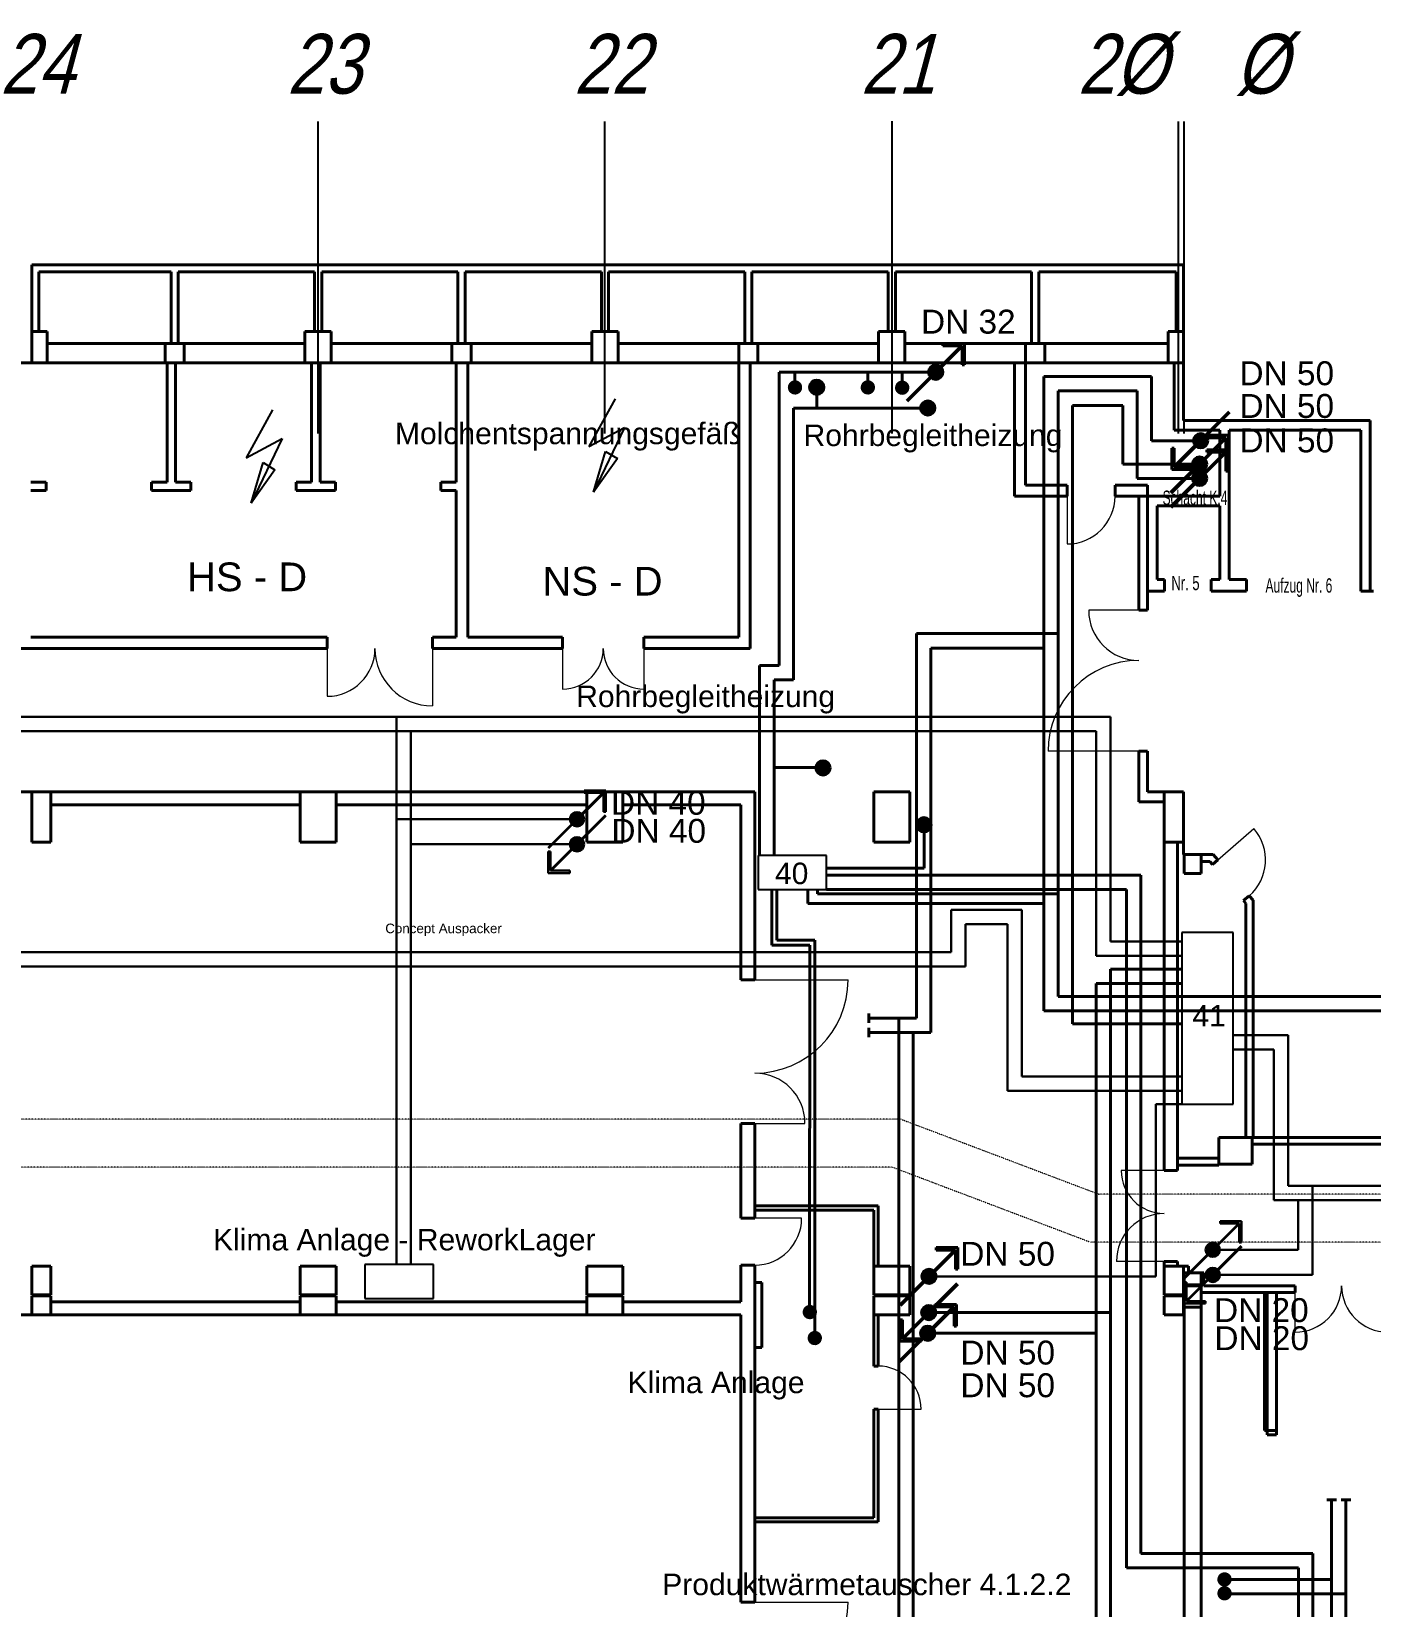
# Model space of a CAD drawing. Header units: millimetres. Extents: x 10546 to 220412, y -33380 to 110888.
# Drawn here: x 110897 to 138907, y 63270 to 96203 of the extents above; entities that cross this region are included whole.
import ezdxf
from ezdxf.enums import TextEntityAlignment as Align

# ---------------------------------------------------------------- set-up
doc = ezdxf.new("R2010")
doc.units = ezdxf.units.MM
doc.linetypes.add('ACAD_ISO03W100', pattern=[30, 12, -18])
doc.linetypes.add('ACAD_ISO10W100', pattern=[18, 12, -3, 0, -3])
for name, color, linetype, lineweight in [('A03_Türen', 253, 'Continuous', 20), ('A07_Achslinien', 253, 'ACAD_ISO10W100', 25), ('A0_Grundriß', 7, 'Continuous', 40), ('A0_Grundriß_Versorgungskanal', 253, 'Continuous', 20), ('Heiz Wasser +35 Prozess R', 30, 'Continuous', 40), ('Heiz Wasser +45 Prozess V', 1, 'Continuous', 40), ('Heiz Wasser +50 -Heizkörper Rücklauff', 241, 'Continuous', 30), ('Heiz Wasser +50 Prozess R', 241, 'Continuous', 40), ('Heiz Wasser +60 -Heizkörper Vorlauf', 6, 'Continuous', 30), ('Heiz Wasser +60 Prozess V', 6, 'Continuous', 40), ('Heiz Wasser +70 Klima R (luftung)', 242, 'Continuous', 40), ('Heiz Wasser +70 Prozess R', 242, 'Continuous', 40), ('Heiz Wasser +90 Klima V (luftung)', 22, 'Continuous', 40), ('Heiz Wasser +90 Prozess V', 41, 'Continuous', 40), ('Heiz Wasser blind', 7, 'Continuous', 40)]:
    doc.layers.add(name, color=color, linetype=linetype, lineweight=lineweight)
doc.layers.add('A06_Text', color=7, linetype='Continuous')
doc.layers.add('A06_Text  -Belegung', color=253, linetype='Continuous')
doc.styles.get("Standard").update_dxf_attribs({"font": 'arial.ttf'})

msp = doc.modelspace()

# ---------------------------------------------------------------- hatches: boundary and pattern name
at = {"layer": 'Heiz Wasser +35 Prozess R'}
h = msp.add_hatch(color=256, dxfattribs=at)
h.dxf.hatch_style = 1
h.paths.add_polyline_path([(127173, 88764, 0.198912), (127217, 88658), (127429, 88870, 0.668179)])
h.paths.add_polyline_path([(127217, 88658, 0.668179), (127473, 88764, 0.198912), (127429, 88870)])
h = msp.add_hatch(color=256, dxfattribs=at)
h.dxf.hatch_style = 1
h.paths.add_polyline_path([(129496, 88330, 0.198912), (129540, 88223), (129752, 88436, 0.668179)])
h.paths.add_polyline_path([(129540, 88223, 0.668179), (129796, 88330, 0.198912), (129752, 88436)])
h = msp.add_hatch(color=256, dxfattribs=at)
h.dxf.hatch_style = 1
h.paths.add_polyline_path([(127304, 80805, 0.198912), (127348, 80698), (127560, 80911, 0.668179)])
h.paths.add_polyline_path([(127348, 80698, 0.668179), (127604, 80805, 0.198912), (127560, 80911)])
h = msp.add_hatch(color=256, dxfattribs=at)
h.dxf.hatch_style = 1
h.paths.add_polyline_path([(129416, 79615, 0.198912), (129460, 79509), (129672, 79721, 0.668179)])
h.paths.add_polyline_path([(129460, 79509, 0.668179), (129716, 79615, 0.198912), (129672, 79721)])
h = msp.add_hatch(color=256, dxfattribs=at)
h.dxf.hatch_style = 1
h.paths.add_polyline_path([(135703, 63546, 0.198912), (135747, 63440), (135959, 63652, 0.668179)])
h.paths.add_polyline_path([(135747, 63440, 0.668179), (136003, 63546, 0.198912), (135959, 63652)])
at = {"layer": 'Heiz Wasser +45 Prozess V'}
h = msp.add_hatch(color=256, dxfattribs=at)
h.dxf.hatch_style = 1
h.paths.add_polyline_path([(129711, 88968, -0.023583), (129701, 88978), (129205, 88483), (129215, 88473)])
h.paths.add_polyline_path([(130363, 89630), (130363, 89230), (130413, 89230), (130413, 89680), (129963, 89680), (129963, 89630)])
h.paths.add_polyline_path([(130353, 89630), (129912, 89190, -0.023583), (129922, 89180), (130363, 89620), (130363, 89630)])
h = msp.add_hatch(color=256, dxfattribs=at)
h.dxf.hatch_style = 1
h.paths.add_polyline_path([(129962, 89079, 0.198912), (129918, 89185), (129705, 88973, 0.668179)])
h.paths.add_polyline_path([(129918, 89185, 0.668179), (129662, 89079, 0.198912), (129705, 88973)])
h = msp.add_hatch(color=256, dxfattribs=at)
h.dxf.hatch_style = 1
h.paths.add_polyline_path([(126718, 88761, 0.198912), (126762, 88655), (126974, 88867, 0.668179)])
h.paths.add_polyline_path([(126762, 88655, 0.668179), (127018, 88761, 0.198912), (126974, 88867)])
h = msp.add_hatch(color=256, dxfattribs=at)
h.dxf.hatch_style = 1
h.paths.add_polyline_path([(128242, 88761, 0.198912), (128286, 88655), (128498, 88867, 0.668179)])
h.paths.add_polyline_path([(128286, 88655, 0.668179), (128542, 88761, 0.198912), (128498, 88867)])
h = msp.add_hatch(color=256, dxfattribs=at)
h.dxf.hatch_style = 1
h.paths.add_polyline_path([(128960, 88755, 0.198912), (129004, 88649), (129217, 88861, 0.668179)])
h.paths.add_polyline_path([(129004, 88649, 0.668179), (129260, 88755, 0.198912), (129217, 88861)])
h = msp.add_hatch(color=256, dxfattribs=at)
h.dxf.hatch_style = 1
h.paths.add_polyline_path([(135703, 63836, 0.198912), (135747, 63730), (135959, 63942, 0.668179)])
h.paths.add_polyline_path([(135747, 63730, 0.668179), (136003, 63836, 0.198912), (135959, 63942)])
at = {"layer": 'Heiz Wasser +50 -Heizkörper Rücklauff'}
h = msp.add_hatch(color=256, dxfattribs=at)
h.dxf.hatch_style = 1
h.paths.add_polyline_path([(122207, 79621, -0.023583), (122197, 79631), (121702, 79136), (121712, 79126)])
h.paths.add_polyline_path([(122859, 80283), (122859, 79883), (122909, 79883), (122909, 80333), (122459, 80333), (122459, 80283)])
h.paths.add_polyline_path([(122849, 80283), (122409, 79843, -0.023583), (122419, 79833), (122859, 80273), (122859, 80283)])
h = msp.add_hatch(color=256, dxfattribs=at)
h.dxf.hatch_style = 1
h.paths.add_polyline_path([(122458, 79732, 0.198912), (122414, 79838), (122202, 79626, 0.668179)])
h.paths.add_polyline_path([(122414, 79838, 0.668179), (122158, 79732, 0.198912), (122202, 79626)])
h = msp.add_hatch(color=256, dxfattribs=at)
h.dxf.hatch_style = 1
h.paths.add_polyline_path([(135709, 70315, -0.023583), (135719, 70305), (136214, 70800), (136204, 70810)])
h.paths.add_polyline_path([(135057, 69653), (135057, 70053), (135007, 70053), (135007, 69603), (135457, 69603), (135457, 69653)])
h.paths.add_polyline_path([(135067, 69653), (135507, 70093, -0.023583), (135497, 70103), (135057, 69663), (135057, 69653)])
h = msp.add_hatch(color=256, dxfattribs=at)
h.dxf.hatch_style = 1
h.paths.add_polyline_path([(135458, 70204, 0.198912), (135502, 70098), (135714, 70310, 0.668179)])
h.paths.add_polyline_path([(135502, 70098, 0.668179), (135758, 70204, 0.198912), (135714, 70310)])
at = {"layer": 'Heiz Wasser +50 Prozess R'}
h = msp.add_hatch(color=256, dxfattribs=at)
h.dxf.hatch_style = 1
h.paths.add_polyline_path([(129768, 69528, -0.023583), (129778, 69518), (130273, 70013), (130263, 70023)])
h.paths.add_polyline_path([(129116, 68866), (129116, 69266), (129066, 69266), (129066, 68816), (129516, 68816), (129516, 68866)])
h.paths.add_polyline_path([(129126, 68866), (129566, 69306, -0.023583), (129556, 69316), (129116, 68876), (129116, 68866)])
h = msp.add_hatch(color=256, dxfattribs=at)
h.dxf.hatch_style = 1
h.paths.add_polyline_path([(129517, 69417, 0.198912), (129561, 69311), (129773, 69523, 0.668179)])
h.paths.add_polyline_path([(129561, 69311, 0.668179), (129817, 69417, 0.198912), (129773, 69523)])
at = {"layer": 'Heiz Wasser +60 -Heizkörper Vorlauf'}
h = msp.add_hatch(color=256, dxfattribs=at)
h.dxf.hatch_style = 1
h.paths.add_polyline_path([(122409, 79319, -0.023583), (122419, 79309), (122914, 79804), (122904, 79814)])
h.paths.add_polyline_path([(121757, 78657), (121757, 79057), (121707, 79057), (121707, 78607), (122157, 78607), (122157, 78657)])
h.paths.add_polyline_path([(121767, 78657), (122207, 79097, -0.023583), (122197, 79107), (121757, 78667), (121757, 78657)])
h = msp.add_hatch(color=256, dxfattribs=at)
h.dxf.hatch_style = 1
h.paths.add_polyline_path([(122158, 79208, 0.198912), (122202, 79102), (122414, 79314, 0.668179)])
h.paths.add_polyline_path([(122202, 79102, 0.668179), (122458, 79208, 0.198912), (122414, 79314)])
h = msp.add_hatch(color=256, dxfattribs=at)
h.dxf.hatch_style = 1
h.paths.add_polyline_path([(135507, 70617, -0.023583), (135497, 70627), (135002, 70132), (135012, 70122)])
h.paths.add_polyline_path([(136159, 71279), (136159, 70879), (136209, 70879), (136209, 71329), (135759, 71329), (135759, 71279)])
h.paths.add_polyline_path([(136149, 71279), (135709, 70838, -0.023583), (135719, 70828), (136159, 71269), (136159, 71279)])
h = msp.add_hatch(color=256, dxfattribs=at)
h.dxf.hatch_style = 1
h.paths.add_polyline_path([(135758, 70728, 0.198912), (135714, 70834), (135502, 70621, 0.668179)])
h.paths.add_polyline_path([(135714, 70834, 0.668179), (135458, 70728, 0.198912), (135502, 70621)])
at = {"layer": 'Heiz Wasser +60 Prozess V'}
h = msp.add_hatch(color=256, dxfattribs=at)
h.dxf.hatch_style = 1
h.paths.add_polyline_path([(129544, 68872, -0.023583), (129534, 68882), (129039, 68387), (129049, 68377)])
h.paths.add_polyline_path([(130196, 69534), (130196, 69134), (130246, 69134), (130246, 69584), (129796, 69584), (129796, 69534)])
h.paths.add_polyline_path([(130186, 69534), (129746, 69094, -0.023583), (129756, 69084), (130196, 69524), (130196, 69534)])
h = msp.add_hatch(color=256, dxfattribs=at)
h.dxf.hatch_style = 1
h.paths.add_polyline_path([(129795, 68983, 0.198912), (129751, 69089), (129539, 68877, 0.668179)])
h.paths.add_polyline_path([(129751, 69089, 0.668179), (129495, 68983, 0.198912), (129539, 68877)])
at = {"layer": 'Heiz Wasser +70 Klima R (luftung)'}
h = msp.add_hatch(color=256, dxfattribs=at)
h.dxf.hatch_style = 1
h.paths.add_polyline_path([(127132, 68883, 0.198912), (127176, 68777), (127388, 68989, 0.668179)])
h.paths.add_polyline_path([(127176, 68777, 0.668179), (127432, 68883, 0.198912), (127388, 68989)])
at = {"layer": 'Heiz Wasser +70 Prozess R'}
h = msp.add_hatch(color=256, dxfattribs=at)
h.dxf.hatch_style = 1
h.paths.add_polyline_path([(135455, 87756, -0.023583), (135465, 87746), (135960, 88241), (135950, 88251)])
h.paths.add_polyline_path([(134803, 87094), (134803, 87494), (134753, 87494), (134753, 87044), (135203, 87044), (135203, 87094)])
h.paths.add_polyline_path([(134813, 87094), (135253, 87534, -0.023583), (135243, 87544), (134803, 87104), (134803, 87094)])
h = msp.add_hatch(color=256, dxfattribs=at)
h.dxf.hatch_style = 1
h.paths.add_polyline_path([(135204, 87645, 0.198912), (135248, 87539), (135460, 87751, 0.668179)])
h.paths.add_polyline_path([(135248, 87539, 0.668179), (135504, 87645, 0.198912), (135460, 87751)])
at = {"layer": 'Heiz Wasser +90 Klima V (luftung)'}
h = msp.add_hatch(color=256, dxfattribs=at)
h.dxf.hatch_style = 1
h.paths.add_polyline_path([(127028, 69426, 0.198912), (127072, 69320), (127284, 69532, 0.668179)])
h.paths.add_polyline_path([(127072, 69320, 0.668179), (127328, 69426, 0.198912), (127284, 69532)])
at = {"layer": 'Heiz Wasser +90 Prozess V'}
h = msp.add_hatch(color=256, dxfattribs=at)
h.dxf.hatch_style = 1
h.paths.add_polyline_path([(135231, 87047, -0.023583), (135221, 87057), (134726, 86562), (134736, 86552)])
h.paths.add_polyline_path([(135883, 87709), (135883, 87309), (135933, 87309), (135933, 87759), (135483, 87759), (135483, 87709)])
h.paths.add_polyline_path([(135873, 87709), (135433, 87269, -0.023583), (135443, 87259), (135883, 87699), (135883, 87709)])
h = msp.add_hatch(color=256, dxfattribs=at)
h.dxf.hatch_style = 1
h.paths.add_polyline_path([(135231, 86747, -0.023583), (135221, 86757), (134726, 86262), (134736, 86252)])
h.paths.add_polyline_path([(135883, 87409), (135883, 87009), (135933, 87009), (135933, 87459), (135483, 87459), (135483, 87409)])
h.paths.add_polyline_path([(135873, 87409), (135433, 86969, -0.023583), (135443, 86959), (135883, 87399), (135883, 87409)])
h = msp.add_hatch(color=256, dxfattribs=at)
h.dxf.hatch_style = 1
h.paths.add_polyline_path([(135482, 87158, 0.198912), (135438, 87264), (135226, 87052, 0.668179)])
h.paths.add_polyline_path([(135438, 87264, 0.668179), (135182, 87158, 0.198912), (135226, 87052)])
h = msp.add_hatch(color=256, dxfattribs=at)
h.dxf.hatch_style = 1
h.paths.add_polyline_path([(135482, 86858, 0.198912), (135438, 86964), (135226, 86752, 0.668179)])
h.paths.add_polyline_path([(135438, 86964, 0.668179), (135182, 86858, 0.198912), (135226, 86752)])
at = {"layer": 'Heiz Wasser blind'}
h = msp.add_hatch(color=256, dxfattribs=at)
h.dxf.hatch_style = 1
h.paths.add_polyline_path([(129571, 70062, -0.023583), (129561, 70072), (129066, 69577), (129076, 69567)])
h.paths.add_polyline_path([(130223, 70724), (130223, 70324), (130273, 70324), (130273, 70774), (129823, 70774), (129823, 70724)])
h.paths.add_polyline_path([(130213, 70724), (129773, 70284, -0.023583), (129783, 70274), (130223, 70714), (130223, 70724)])
h = msp.add_hatch(color=256, dxfattribs=at)
h.dxf.hatch_style = 1
h.paths.add_polyline_path([(129822, 70173, 0.198912), (129778, 70279), (129566, 70067, 0.668179)])
h.paths.add_polyline_path([(129778, 70279, 0.668179), (129522, 70173, 0.198912), (129566, 70067)])

# ---------------------------------------------------------------- linework, layer by layer
at = {"layer": 'A03_Türen'}
for p, q in [((132562, 86717), (132562, 85487)), ((134242, 84102), (133012, 84102)), ((117082, 83302), (117082, 82302)), ((119282, 83302), (119282, 82102)), ((122007, 83302), (122007, 82452)), ((123707, 83302), (123707, 82452)), ((134242, 81152), (132162, 81152)), ((135600, 78787), (136468, 79536)), ((135600, 78787), (136468, 79536)), ((125737, 76372), (127977, 76372)), ((125737, 73372), (127077, 73372)), ((134872, 72387), (133692, 72387)), ((134872, 72387), (133692, 72387)), ((127007, 71387), (125737, 71387)), ((134872, 70487), (133592, 70487)), ((134872, 70487), (133592, 70487)), ((137332, 69007), (137332, 69977)), ((137332, 69007), (137332, 69977)), ((128517, 67397), (129507, 67397)), ((125737, 63357), (127977, 63357))]:
    msp.add_line(p, q, dxfattribs=at)
for centre, radius, start, end in [((132562, 86487), 1000, 270, 0), ((134062, 84102), 1050, 180, 270), ((117082, 83302), 1000, 270, 0), ((119282, 83302), 1200, 180, 270), ((122007, 83302), 850, 270, 0), ((123707, 83302), 850, 180, 270), ((134062, 81152), 1900, 90, 180), ((135712, 78883), 1000, 311.1482, 40.819), ((135712, 78883), 1000, 311.1482, 40.819), ((126027, 76372), 1950, 270, 0), ((126027, 73372), 1050, 0, 90), ((134592, 72387), 900, 180, 270), ((134592, 72387), 900, 180, 270), ((134592, 70487), 1000, 90, 180), ((134592, 70487), 1000, 90, 180), ((126027, 71387), 980, 270, 0), ((137332, 69977), 970, 270, 0), ((137332, 69977), 970, 270, 0), ((139272, 69977), 970, 180, 270), ((139272, 69977), 970, 180, 270), ((128607, 67397), 900, 0, 90), ((126027, 63357), 1950, 270, 0)]:
    msp.add_arc(centre, radius, start, end, dxfattribs=at)
at = {"layer": 'A06_Text', "color": 252, "lineweight": 25, "true_color": 0x939598}
for p, q in [((115940, 88290), (115390, 87290)), ((115940, 88290), (115390, 87290)), ((123105, 88522), (122555, 87522)), ((123105, 88522), (122555, 87522)), ((115390, 87290), (116140, 87690)), ((115390, 87290), (116140, 87690)), ((116140, 87690), (115490, 86340)), ((116140, 87690), (115490, 86340)), ((122555, 87522), (123305, 87922)), ((122555, 87522), (123305, 87922)), ((123305, 87922), (122655, 86572)), ((123305, 87922), (122655, 86572)), ((122655, 86572), (122905, 87422)), ((122655, 86572), (122905, 87422)), ((122905, 87422), (123155, 87272)), ((122905, 87422), (123155, 87272)), ((115490, 86340), (115740, 87190)), ((115490, 86340), (115740, 87190)), ((115990, 87040), (115490, 86340)), ((115990, 87040), (115490, 86340)), ((115740, 87190), (115990, 87040)), ((115740, 87190), (115990, 87040)), ((123155, 87272), (122655, 86572)), ((123155, 87272), (122655, 86572)), ((115490, 86340), (115490, 86340)), ((115490, 86340), (115490, 86340)), ((122655, 86572), (122655, 86572)), ((122655, 86572), (122655, 86572))]:
    msp.add_line(p, q, dxfattribs=at)
at = {"layer": 'A06_Text'}
for p, q in [((127529, 78974), (126096, 78974)), ((126096, 78974), (126096, 78264)), ((127529, 78264), (127529, 78974)), ((126096, 78264), (127529, 78264)), ((136035, 77360), (134958, 77360)), ((134958, 77360), (134958, 73774)), ((136035, 73774), (136035, 77360)), ((134958, 73774), (136035, 73774)), ((119305, 70418), (117872, 70418)), ((117872, 70418), (117872, 69707)), ((119305, 69707), (119305, 70418)), ((117872, 69707), (119305, 69707))]:
    msp.add_line(p, q, dxfattribs=at)
at = {"layer": 'A07_Achslinien'}
for p, q in [((116892, 87796), (116892, 94325)), ((122892, 87796), (122892, 94325)), ((128892, 94325), (128892, 87796)), ((134892, 87796), (134892, 94325)), ((135012, 87796), (135012, 94325))]:
    msp.add_line(p, q, dxfattribs=at)
at = {"layer": 'A0_Grundriß'}
for p, q in [((110902, 89927), (110902, 91327)), ((110902, 91327), (134992, 91327)), ((134992, 89927), (134992, 91327)), ((111052, 89927), (111052, 91177)), ((111052, 91177), (113817, 91177)), ((113817, 89677), (113817, 91177)), ((113967, 89677), (113967, 91177)), ((113967, 91177), (116817, 91177)), ((116817, 89927), (116817, 91177)), ((116967, 89927), (116967, 91177)), ((116967, 91177), (119817, 91177)), ((119817, 89677), (119817, 91177)), ((119967, 89677), (119967, 91177)), ((119967, 91177), (122817, 91177)), ((122817, 89927), (122817, 91177)), ((122967, 89927), (122967, 91177)), ((122967, 91177), (125817, 91177)), ((125817, 89677), (125817, 91177)), ((125967, 89677), (125967, 91177)), ((125967, 91177), (128817, 91177)), ((128817, 89927), (128817, 91177)), ((128967, 89927), (128967, 91177)), ((128967, 91177), (131817, 91177)), ((131817, 89677), (131817, 91177)), ((131967, 89677), (131967, 91177)), ((131967, 91177), (134842, 91177)), ((134842, 89927), (134842, 91177)), ((111222, 89927), (110902, 89927)), ((110902, 89927), (110902, 89277)), ((111222, 89277), (111222, 89927)), ((117167, 89927), (116617, 89927)), ((116617, 89927), (116617, 89277)), ((117167, 89277), (117167, 89927)), ((123167, 89927), (122617, 89927)), ((122617, 89927), (122617, 89277)), ((123167, 89277), (123167, 89927)), ((129167, 89927), (128617, 89927)), ((128617, 89927), (128617, 89277)), ((129167, 89277), (129167, 89927)), ((134992, 89927), (134672, 89927)), ((134672, 89927), (134672, 89277)), ((134992, 89277), (134992, 89927)), ((111222, 89677), (116617, 89677)), ((114092, 89677), (113692, 89677)), ((113692, 89677), (113692, 89277)), ((114092, 89277), (114092, 89677)), ((117167, 89677), (122617, 89677)), ((120092, 89677), (119692, 89677)), ((119692, 89677), (119692, 89277)), ((120092, 89277), (120092, 89677)), ((123167, 89677), (128617, 89677)), ((126092, 89677), (125692, 89677)), ((125692, 89677), (125692, 89277)), ((126092, 89277), (126092, 89677)), ((129167, 89677), (134672, 89677)), ((132092, 89677), (131692, 89677)), ((131692, 89677), (131692, 89277)), ((132092, 89277), (132092, 89677)), ((92892, 89277), (134672, 89277)), ((110902, 89277), (111222, 89277)), ((113692, 89277), (114092, 89277)), ((113732, 89277), (113732, 86777)), ((113907, 89277), (113907, 86777)), ((116617, 89277), (117167, 89277)), ((116757, 89277), (116757, 86777)), ((116932, 89277), (116932, 86777)), ((119692, 89277), (120092, 89277)), ((119782, 89277), (119782, 86777)), ((120022, 89277), (120022, 83542)), ((122617, 89277), (123167, 89277)), ((125692, 89277), (125692, 83542)), ((125692, 89277), (126092, 89277)), ((125932, 89277), (125932, 83302)), ((128617, 89277), (129167, 89277)), ((131462, 89277), (131462, 86487)), ((131692, 89277), (131692, 86717)), ((131692, 89277), (132092, 89277)), ((134672, 89277), (134992, 89277)), ((134802, 87867), (134802, 89277)), ((134992, 88067), (134992, 89277)), ((134992, 88067), (138902, 88067)), ((138902, 84497), (138902, 88067)), ((134802, 87867), (135752, 87867)), ((135752, 86487), (135752, 87867)), ((135952, 87867), (138702, 87867)), ((135952, 84747), (135952, 87867)), ((138702, 84497), (138702, 87867)), ((110882, 86777), (111207, 86777)), ((111207, 86602), (111207, 86777)), ((113407, 86602), (113407, 86777)), ((113407, 86777), (113732, 86777)), ((113907, 86777), (114232, 86777)), ((114232, 86602), (114232, 86777)), ((116432, 86602), (116432, 86777)), ((116432, 86777), (116757, 86777)), ((116932, 86777), (117257, 86777)), ((117257, 86602), (117257, 86777)), ((119457, 86602), (119457, 86777)), ((119457, 86777), (119782, 86777)), ((131692, 86717), (132562, 86717)), ((132562, 86717), (132562, 86487)), ((133562, 86717), (134242, 86717)), ((133562, 86717), (133562, 86487)), ((134242, 84497), (134242, 86717)), ((110882, 86602), (111207, 86602)), ((113407, 86602), (114232, 86602)), ((116432, 86602), (117257, 86602)), ((119457, 86602), (119782, 86602)), ((119782, 86602), (119782, 83542)), ((131462, 86487), (132562, 86487)), ((133562, 86487), (134242, 86487)), ((134062, 86487), (134062, 84102)), ((134242, 86487), (135752, 86487)), ((134442, 84747), (134442, 86287)), ((134442, 86287), (135752, 86287)), ((135752, 84747), (135752, 86287)), ((134442, 84747), (134597, 84747)), ((134597, 84497), (134597, 84747)), ((135577, 84747), (135752, 84747)), ((135577, 84497), (135577, 84747)), ((135952, 84747), (136312, 84747)), ((136312, 84497), (136312, 84747)), ((134242, 84497), (134597, 84497)), ((134242, 84497), (134242, 84102)), ((135577, 84497), (136312, 84497)), ((138702, 84497), (138972, 84497)), ((134062, 84102), (134242, 84102)), ((110882, 83542), (117082, 83542)), ((117082, 83542), (117082, 83302)), ((119282, 83542), (119282, 83302)), ((119282, 83542), (119782, 83542)), ((120022, 83542), (122007, 83542)), ((122007, 83542), (122007, 83302)), ((123707, 83542), (123707, 83302)), ((123707, 83542), (125692, 83542)), ((104442, 83302), (117082, 83302)), ((119282, 83302), (122007, 83302)), ((123707, 83302), (125932, 83302)), ((134062, 81152), (134062, 80092)), ((134062, 81152), (134242, 81152)), ((134062, 81152), (134062, 80092)), ((134062, 81152), (134242, 81152)), ((134242, 81152), (134242, 80302)), ((134242, 81152), (134242, 80302)), ((94439, 80302), (126027, 80302)), ((111302, 80302), (110902, 80302)), ((110902, 80302), (110902, 79252)), ((111302, 79252), (111302, 80302)), ((111302, 80032), (116517, 80032)), ((117267, 80302), (116517, 80302)), ((116517, 80302), (116517, 79252)), ((117267, 79252), (117267, 80302)), ((117267, 80032), (122517, 80032)), ((123267, 80302), (122517, 80302)), ((122517, 80302), (122517, 79252)), ((123267, 79252), (123267, 80302)), ((123267, 80032), (125737, 80032)), ((125737, 76372), (125737, 80032)), ((126027, 76372), (126027, 80302)), ((129267, 80302), (128517, 80302)), ((128517, 80302), (128517, 79252)), ((129267, 79252), (129267, 80302)), ((134592, 80092), (134062, 80092)), ((134592, 80092), (134062, 80092)), ((134592, 80302), (134242, 80302)), ((134592, 80302), (134242, 80302)), ((134992, 80302), (134592, 80302)), ((134592, 80302), (134592, 79252)), ((134992, 80302), (134592, 80302)), ((134592, 80302), (134592, 79252)), ((134992, 79252), (134992, 80302)), ((134992, 79252), (134992, 80302)), ((110902, 79252), (111302, 79252)), ((116517, 79252), (117267, 79252)), ((122517, 79252), (123267, 79252)), ((128517, 79252), (129267, 79252)), ((134592, 79252), (134592, 72387)), ((134592, 79252), (134592, 72387)), ((134592, 79252), (134992, 79252)), ((134592, 79252), (134992, 79252)), ((134872, 79252), (134872, 72387)), ((134872, 79252), (134872, 72387)), ((134992, 79252), (134992, 78997)), ((134992, 79252), (134992, 78997)), ((134992, 78997), (135612, 78997)), ((134992, 78997), (135612, 78997)), ((135362, 78997), (135012, 78997)), ((135012, 78997), (135012, 78597)), ((135362, 78997), (135012, 78997)), ((135012, 78997), (135012, 78597)), ((135362, 78597), (135362, 78997)), ((135362, 78597), (135362, 78997)), ((135362, 78847), (135548, 78847)), ((135362, 78847), (135548, 78847)), ((135548, 78847), (135600, 78787)), ((135548, 78847), (135600, 78787)), ((135600, 78787), (135712, 78883)), ((135600, 78787), (135712, 78883)), ((135612, 78997), (135712, 78883)), ((135612, 78997), (135712, 78883)), ((135012, 78597), (135362, 78597)), ((135012, 78597), (135362, 78597)), ((136253, 78029), (136370, 78130)), ((136253, 78029), (136370, 78130)), ((136370, 78130), (136452, 78037)), ((136370, 78130), (136452, 78037)), ((136253, 78029), (136302, 77973)), ((136253, 78029), (136302, 77973)), ((136302, 73077), (136302, 77973)), ((136302, 73077), (136302, 77973)), ((136452, 73077), (136452, 78037)), ((136452, 73077), (136452, 78037)), ((125737, 76372), (126027, 76372)), ((125737, 71387), (125737, 73372)), ((125737, 73372), (126027, 73372)), ((126027, 71387), (126027, 73372)), ((139362, 73077), (135732, 73077)), ((136432, 73077), (135732, 73077)), ((135732, 73077), (135732, 72517)), ((136432, 73077), (135732, 73077)), ((135732, 73077), (135732, 72517)), ((136452, 73077), (136432, 73077)), ((136452, 73077), (136432, 73077)), ((136432, 72517), (136432, 73077)), ((136432, 72517), (136432, 73077)), ((139362, 72937), (136432, 72937)), ((135732, 72647), (134872, 72647)), ((135732, 72647), (134872, 72647)), ((135732, 72497), (134872, 72497)), ((135732, 72497), (134872, 72497)), ((135732, 72497), (135732, 72517)), ((135732, 72497), (135732, 72517)), ((135732, 72517), (136432, 72517)), ((135732, 72517), (136432, 72517)), ((134592, 72387), (134872, 72387)), ((134592, 72387), (134872, 72387)), ((128607, 71647), (126027, 71647)), ((128517, 71557), (126027, 71557)), ((128517, 70387), (128517, 71557)), ((128607, 70387), (128607, 71647)), ((125737, 71387), (126027, 71387)), ((134592, 70487), (134592, 70387)), ((134592, 70487), (134872, 70487)), ((134592, 70487), (134592, 70387)), ((134592, 70487), (134872, 70487)), ((134872, 70487), (134872, 70387)), ((134872, 70487), (134872, 70387)), ((111302, 70387), (110902, 70387)), ((110902, 70387), (110902, 69787)), ((111302, 69787), (111302, 70387)), ((117267, 70387), (116517, 70387)), ((116517, 70387), (116517, 69787)), ((117267, 69787), (117267, 70387)), ((123267, 70387), (122517, 70387)), ((122517, 70387), (122517, 69787)), ((123267, 69787), (123267, 70387)), ((126027, 70407), (125737, 70407)), ((125737, 69637), (125737, 70407)), ((126027, 63357), (126027, 70407)), ((129267, 70387), (128517, 70387)), ((128517, 70387), (128517, 69787)), ((129267, 69787), (129267, 70387)), ((134992, 70387), (134592, 70387)), ((134592, 70387), (134592, 69787)), ((134992, 70387), (134592, 70387)), ((134592, 70387), (134592, 69787)), ((134992, 70387), (135102, 70387)), ((134992, 70387), (135102, 70387)), ((134992, 69787), (134992, 70387)), ((134992, 69787), (134992, 70387)), ((135362, 70247), (135012, 70247)), ((135012, 70247), (135012, 69997)), ((135362, 70247), (135012, 70247)), ((135012, 70247), (135012, 69997)), ((135102, 70387), (135102, 70247)), ((135102, 70387), (135102, 70247)), ((135102, 70247), (135422, 70247)), ((135102, 70247), (135422, 70247)), ((135362, 69997), (135362, 70247)), ((135362, 69997), (135362, 70247)), ((135422, 70247), (135422, 69977)), ((135422, 70247), (135422, 69977)), ((126177, 70047), (126027, 70047)), ((126177, 68687), (126177, 70047)), ((135012, 69997), (135362, 69997)), ((135012, 69997), (135362, 69997)), ((135362, 69977), (135012, 69977)), ((135012, 69977), (135012, 69527)), ((135362, 69977), (135012, 69977)), ((135012, 69977), (135012, 69527)), ((135362, 69527), (135362, 69977)), ((135362, 69527), (135362, 69977)), ((136692, 69837), (135362, 69837)), ((136692, 69837), (135362, 69837)), ((137332, 69977), (135422, 69977)), ((137332, 69977), (135422, 69977)), ((136692, 66947), (136692, 69837)), ((137332, 69837), (136692, 69837)), ((136742, 66857), (136742, 69837)), ((136942, 66947), (136942, 69837)), ((137332, 69837), (136942, 69837)), ((136942, 67057), (136942, 69837)), ((137332, 69837), (137332, 69977)), ((137332, 69837), (137332, 69977)), ((110902, 69787), (111302, 69787)), ((111302, 69767), (110902, 69767)), ((110902, 69767), (110902, 69367)), ((111302, 69367), (111302, 69767)), ((111302, 69637), (116517, 69637)), ((116517, 69787), (117267, 69787)), ((117267, 69767), (116517, 69767)), ((116517, 69767), (116517, 69367)), ((117267, 69367), (117267, 69767)), ((117267, 69637), (122517, 69637)), ((122517, 69787), (123267, 69787)), ((123267, 69767), (122517, 69767)), ((122517, 69767), (122517, 69367)), ((123267, 69367), (123267, 69767)), ((123267, 69637), (125737, 69637)), ((128517, 69787), (129267, 69787)), ((129267, 69767), (128517, 69767)), ((128517, 69767), (128517, 69367)), ((129267, 69367), (129267, 69767)), ((134592, 69787), (134992, 69787)), ((134592, 69787), (134992, 69787)), ((134992, 69767), (134592, 69767)), ((134592, 69767), (134592, 69367)), ((134992, 69767), (134592, 69767)), ((134592, 69767), (134592, 69367)), ((134992, 69367), (134992, 69767)), ((134992, 69367), (134992, 69767)), ((135012, 31437), (135012, 69527)), ((135012, 69527), (135362, 69527)), ((135012, 69527), (135362, 69527)), ((135362, 49517), (135362, 69527)), ((135362, 49517), (135362, 69527)), ((87267, 69367), (125737, 69367)), ((110902, 69367), (111302, 69367)), ((116517, 69367), (117267, 69367)), ((122517, 69367), (123267, 69367)), ((125737, 63357), (125737, 69367)), ((128517, 68297), (128517, 69367)), ((128517, 69367), (129267, 69367)), ((128607, 68297), (128607, 69367)), ((134592, 69367), (134992, 69367)), ((134592, 69367), (134992, 69367)), ((126177, 68687), (126027, 68687)), ((128517, 68297), (128607, 68297)), ((128517, 65127), (128517, 67397)), ((128517, 67397), (128607, 67397)), ((128607, 65037), (128607, 67397)), ((136692, 66947), (136942, 66947)), ((136942, 66857), (136742, 66858)), ((136942, 67057), (136942, 66857)), ((126027, 65127), (128517, 65127)), ((126027, 65037), (128607, 65037)), ((125737, 63357), (126027, 63357))]:
    msp.add_line(p, q, dxfattribs=at)
at = {"layer": 'A0_Grundriß_Versorgungskanal', "linetype": 'ACAD_ISO03W100', "ltscale": 0.3}
for p, q in [((129086, 73459), (78862, 73459)), ((129086, 73459), (133228, 71890)), ((128903, 72459), (78862, 72459)), ((128903, 72459), (133045, 70890)), ((183667, 71890), (133228, 71890)), ((183667, 70890), (133045, 70890))]:
    msp.add_line(p, q, dxfattribs=at)
at = {"layer": 'Heiz Wasser +35 Prozess R'}
for p, q in [((127323, 88614), (127323, 88330)), ((126840, 88330), (126840, 82649)), ((129646, 88330), (126840, 88330)), ((126840, 82649), (126429, 82649)), ((126429, 82649), (126429, 78974)), ((126429, 80811), (127457, 80811)), ((129568, 79622), (129568, 78709)), ((129568, 78709), (127529, 78709)), ((134102, 78564), (127529, 78564)), ((134102, 64377), (134102, 78564)), ((138292, 65498), (138492, 65498)), ((138392, 54343), (138392, 65498)), ((137703, 64377), (134102, 64377)), ((137703, 51177), (137703, 64377)), ((138392, 63536), (135847, 63536))]:
    msp.add_line(p, q, dxfattribs=at)
for centre in [(127323, 88764), (129646, 88330), (127454, 80805), (129566, 79615)]:
    msp.add_circle(centre, 150, dxfattribs=at)
at = {"layer": 'Heiz Wasser +45 Prozess V'}
for p, q in [((130353, 89630), (129205, 88483)), ((130363, 89620), (129215, 88473)), ((130413, 89680), (129963, 89680)), ((129963, 89630), (129963, 89680)), ((129963, 89630), (130363, 89630)), ((130363, 89230), (130363, 89630)), ((130413, 89680), (130413, 89230)), ((129662, 89079), (126540, 89079)), ((126540, 89079), (126540, 82949)), ((126867, 89079), (126867, 88772)), ((128392, 89079), (128392, 88772)), ((129110, 89079), (129110, 88733)), ((130413, 89230), (130363, 89230)), ((126540, 82949), (126129, 82949)), ((126129, 82949), (126129, 78974)), ((133802, 78264), (127529, 78264)), ((133802, 64077), (133802, 78264)), ((137992, 65498), (138192, 65498)), ((138092, 54343), (138092, 65496)), ((137403, 64077), (133802, 64077)), ((137403, 50877), (137403, 64077)), ((138092, 63836), (135847, 63836))]:
    msp.add_line(p, q, dxfattribs=at)
msp.add_circle((129812, 89079), 150, dxfattribs=at)
at = {"layer": 'Heiz Wasser +50 -Heizkörper Rücklauff'}
for p, q in [((133469, 81872), (99489, 81872)), ((118533, 70418), (118533, 81872)), ((133469, 81872), (133469, 77178)), ((122849, 80283), (121702, 79136)), ((122859, 80273), (121712, 79126)), ((122909, 80333), (122459, 80333)), ((122459, 80283), (122459, 80333)), ((122459, 80283), (122859, 80283)), ((122859, 79883), (122859, 80283)), ((122909, 80333), (122909, 79883)), ((118533, 79732), (122158, 79732)), ((122909, 79883), (122859, 79883)), ((131613, 77839), (130138, 77839)), ((130138, 77839), (130138, 76950)), ((131613, 74351), (131613, 77839)), ((130438, 77539), (130438, 76650)), ((131313, 77539), (130438, 77539)), ((131313, 74051), (131313, 77539)), ((133469, 77178), (134958, 77178)), ((130138, 76950), (82318, 76950)), ((130438, 76650), (81848, 76650)), ((137187, 75218), (136035, 75218)), ((137187, 72063), (137187, 75218)), ((134958, 74351), (131613, 74351)), ((134958, 74051), (131313, 74051)), ((137187, 72063), (174403, 72063)), ((137696, 70204), (137696, 72063)), ((135057, 69663), (136204, 70810)), ((135067, 69653), (136214, 70800)), ((135758, 70204), (137696, 70204)), ((135007, 69603), (135007, 70053)), ((135007, 70053), (135057, 70053)), ((135057, 70053), (135057, 69653)), ((135007, 69603), (135457, 69603)), ((135457, 69653), (135057, 69653)), ((135457, 69653), (135457, 69603))]:
    msp.add_line(p, q, dxfattribs=at)
for centre in [(122308, 79732), (135608, 70204)]:
    msp.add_circle(centre, 150, dxfattribs=at)
at = {"layer": 'Heiz Wasser +50 Prozess R'}
for p, q in [((133469, 76595), (134958, 76595)), ((133469, 76595), (133469, 50449)), ((129116, 68876), (130263, 70023)), ((129126, 68866), (130273, 70013)), ((129066, 68816), (129066, 69266)), ((129066, 69266), (129116, 69266)), ((129116, 69266), (129116, 68866)), ((129817, 69417), (133469, 69417)), ((129516, 68866), (129116, 68866)), ((129516, 68866), (129516, 68816)), ((129066, 68816), (129516, 68816))]:
    msp.add_line(p, q, dxfattribs=at)
msp.add_circle((129667, 69417), 150, dxfattribs=at)
at = {"layer": 'Heiz Wasser +60 -Heizkörper Vorlauf'}
for p, q in [((133169, 81572), (99789, 81572)), ((133169, 81572), (99789, 81572)), ((118833, 70418), (118833, 81572)), ((133169, 81572), (133169, 76878)), ((121757, 78667), (122904, 79814)), ((121767, 78657), (122914, 79804)), ((118833, 79208), (122158, 79208)), ((121707, 78607), (121707, 79057)), ((121707, 79057), (121757, 79057)), ((121757, 79057), (121757, 78657)), ((121707, 78607), (122157, 78607)), ((122157, 78657), (121757, 78657)), ((122157, 78657), (122157, 78607)), ((133169, 76878), (134958, 76878)), ((136887, 74918), (136035, 74918)), ((136887, 71763), (136887, 74918)), ((134417, 70173), (134417, 73774)), ((134958, 73774), (134417, 73774)), ((136887, 71763), (171227, 71763)), ((137396, 70730), (137396, 71763)), ((136149, 71279), (135002, 70132)), ((136159, 71269), (135012, 70122)), ((136209, 71329), (135759, 71329)), ((135759, 71279), (135759, 71329)), ((135759, 71279), (136159, 71279)), ((136159, 70879), (136159, 71279)), ((136209, 71329), (136209, 70879)), ((136209, 70879), (136159, 70879)), ((135758, 70730), (137396, 70730)), ((129672, 70173), (134417, 70173))]:
    msp.add_line(p, q, dxfattribs=at)
for centre in [(122308, 79208), (135608, 70728)]:
    msp.add_circle(centre, 150, dxfattribs=at)
at = {"layer": 'Heiz Wasser +60 Prozess V'}
for p, q in [((133169, 76295), (134958, 76295)), ((133169, 76295), (133169, 50222)), ((130186, 69534), (129039, 68387)), ((130196, 69524), (129049, 68377)), ((130246, 69584), (129796, 69584)), ((129796, 69534), (129796, 69584)), ((129796, 69534), (130196, 69534)), ((130196, 69134), (130196, 69534)), ((130246, 69584), (130246, 69134)), ((129795, 68983), (133169, 68983)), ((130246, 69134), (130196, 69134))]:
    msp.add_line(p, q, dxfattribs=at)
msp.add_circle((129645, 68983), 150, dxfattribs=at)
at = {"layer": 'Heiz Wasser +70 Klima R (luftung)'}
for p, q in [((126486, 78264), (126486, 77200)), ((126486, 77200), (127280, 77200)), ((127280, 77200), (127280, 68881)), ((134958, 76024), (140106, 76024))]:
    msp.add_line(p, q, dxfattribs=at)
at = {"layer": 'Heiz Wasser +70 Prozess R'}
for p, q in [((134324, 88986), (132072, 88986)), ((132072, 88986), (132072, 75724)), ((134324, 87645), (134324, 88986)), ((134803, 87104), (135950, 88251)), ((134813, 87094), (135960, 88241)), ((135204, 87645), (134324, 87645)), ((134753, 87044), (134753, 87494)), ((134753, 87494), (134803, 87494)), ((134803, 87494), (134803, 87094)), ((134753, 87044), (135203, 87044)), ((135203, 87094), (134803, 87094)), ((135203, 87094), (135203, 87044)), ((132072, 83312), (129711, 83312)), ((132072, 83312), (129711, 83312)), ((129711, 83312), (129711, 75272)), ((127140, 77971), (127140, 78264)), ((132072, 77971), (127140, 77971)), ((132072, 75724), (134958, 75724)), ((128411, 75172), (128411, 75372)), ((129711, 75272), (128411, 75272)), ((129337, 75272), (129337, 62567))]:
    msp.add_line(p, q, dxfattribs=at)
msp.add_circle((135354, 87645), 150, dxfattribs=at)
at = {"layer": 'Heiz Wasser +90 Klima V (luftung)'}
for p, q in [((126386, 78264), (126386, 77100)), ((126386, 77100), (127180, 77100)), ((127180, 77100), (127174, 69438)), ((134958, 75724), (139806, 75724))]:
    msp.add_line(p, q, dxfattribs=at)
at = {"layer": 'Heiz Wasser +90 Prozess V'}
for p, q in [((134024, 88686), (132372, 88686)), ((132372, 88686), (132372, 76024)), ((134024, 86858), (134024, 88686)), ((132672, 88386), (132672, 75452)), ((133724, 88386), (132672, 88386)), ((133724, 87158), (133724, 88386)), ((135873, 87709), (134726, 86562)), ((135883, 87699), (134736, 86552)), ((135933, 87759), (135483, 87759)), ((135483, 87709), (135483, 87759)), ((135483, 87709), (135883, 87709)), ((135883, 87309), (135883, 87709)), ((135933, 87759), (135933, 87309)), ((135873, 87409), (134726, 86262)), ((135883, 87399), (134736, 86252)), ((135933, 87459), (135483, 87459)), ((135483, 87409), (135483, 87459)), ((135483, 87409), (135883, 87409)), ((135883, 87009), (135883, 87409)), ((135933, 87309), (135883, 87309)), ((135933, 87459), (135933, 87009)), ((135182, 87158), (133724, 87158)), ((135933, 87009), (135883, 87009)), ((135182, 86858), (134024, 86858)), ((132372, 83612), (129411, 83612)), ((129411, 83612), (129411, 75572)), ((127340, 78171), (127340, 78264)), ((132372, 78171), (127340, 78171)), ((132372, 76024), (134958, 76024)), ((128411, 75472), (128411, 75672)), ((129411, 75572), (128411, 75572)), ((129037, 75572), (129037, 62267)), ((132672, 75452), (134958, 75452))]:
    msp.add_line(p, q, dxfattribs=at)
for centre in [(135332, 87158), (135332, 86858)]:
    msp.add_circle(centre, 150, dxfattribs=at)
at = {"layer": 'Heiz Wasser blind'}
for p, q in [((130213, 70724), (129066, 69577)), ((130223, 70714), (129076, 69567)), ((130273, 70774), (129823, 70774)), ((129823, 70724), (129823, 70774)), ((129823, 70724), (130223, 70724)), ((130223, 70324), (130223, 70724)), ((130273, 70774), (130273, 70324)), ((130273, 70324), (130223, 70324))]:
    msp.add_line(p, q, dxfattribs=at)
msp.add_circle((129672, 70173), 150, dxfattribs=at)

# ---------------------------------------------------------------- texts
at = {"layer": 'A06_Text', "width": 0.6}
msp.add_text('Schacht K.4', height=300, dxfattribs=at).set_placement((134557, 86304))
at = {"layer": 'A06_Text', "lineweight": 25}
for s, p in [('HS - D', (114149, 84500)), ('NS - D', (121584, 84409))]:
    msp.add_text(s, height=600, dxfattribs=at).set_placement(p)
for s, width, p in [('Nr. 5', 0.65, (134741, 84521)), ('Aufzug Nr. 6', 0.6, (136710, 84470))]:
    msp.add_text(s, height=300, dxfattribs=dict(at, width=width)).set_placement(p)
at = {"layer": 'A06_Text'}
for s, p in [('40', (126449, 78374)), ('41', (135181, 75398)), ('Klima Anlage - ReworkLager ', (114695, 70716))]:
    msp.add_text(s, height=450, dxfattribs=at).set_placement(p)
at = {"layer": 'A06_Text  -Belegung'}
msp.add_text('Concept Auspacker', height=200, dxfattribs=at).set_placement((118297, 77349))
at = {"layer": 'A07_Achslinien', "color": 7, "linetype": 'Continuous', "oblique": 15, "width": 0.8}
for s, p in [('24', (111018, 94903)), ('23', (117019, 94903)), ('22', (123019, 94903)), ('21', (129020, 94903)), ('2%%c', (133713, 94903)), ('%%c', (136616, 94903))]:
    msp.add_text(s, height=1250, dxfattribs=at).set_placement(p, align=Align.CENTER)
at = {"layer": 'Heiz Wasser +35 Prozess R'}
note = msp.add_mtext_dynamic_manual_height_columns('Rohrbegleitheizung\\P', width=6994.62, gutter_width=1480, heights=[715, 0], dxfattribs=dict(at, insert=(122291, 82527), char_height=450, attachment_point=1))
at = {"layer": 'Heiz Wasser +45 Prozess V'}
msp.add_text('DN 32', height=500, dxfattribs=at).set_placement((129504, 89886))
at = {"layer": 'Heiz Wasser +45 Prozess V', "insert": (118500, 88024), "char_height": 450, "attachment_point": 1}
msp.add_mtext_dynamic_manual_height_columns('Molchentspannungsgefäß', width=4649.09, gutter_width=1480, heights=[830], dxfattribs=at)
at = {"layer": 'Heiz Wasser +45 Prozess V'}
note = msp.add_mtext_dynamic_manual_height_columns('Rohrbegleitheizung\\P', width=6994.62, gutter_width=1480, heights=[715, 0], dxfattribs=dict(at, insert=(127047, 87985), char_height=450, attachment_point=1))
note = msp.add_mtext_dynamic_manual_height_columns('Produktwärmetauscher 4.1.2.2\\P', width=8888.93, gutter_width=1480, heights=[742, 0], dxfattribs=dict(at, insert=(124090, 63957), char_height=450, attachment_point=1))
at = {"layer": 'Heiz Wasser +50 -Heizkörper Rücklauff'}
for s, p in [('DN 40', (123020, 79825)), ('DN 20', (135634, 69217))]:
    msp.add_text(s, height=500, dxfattribs=at).set_placement(p)
at = {"layer": 'Heiz Wasser +50 Prozess R'}
msp.add_text('DN 50', height=500, dxfattribs=at).set_placement((130328, 68329))
at = {"layer": 'Heiz Wasser +60 -Heizkörper Vorlauf'}
for s, p in [('DN 40', (123028, 79239)), ('DN 20', (135641, 68630))]:
    msp.add_text(s, height=500, dxfattribs=at).set_placement(p)
at = {"layer": 'Heiz Wasser +60 Prozess V'}
msp.add_text('DN 50', height=500, dxfattribs=at).set_placement((130328, 67646))
at = {"layer": 'Heiz Wasser +70 Prozess R'}
msp.add_text('DN 50', height=500, dxfattribs=at).set_placement((136165, 88807))
at = {"layer": 'Heiz Wasser +90 Klima V (luftung)', "insert": (123364, 68181), "char_height": 450, "attachment_point": 1}
msp.add_mtext_dynamic_manual_height_columns('Klima Anlage', width=6994.62, gutter_width=1480, heights=[715], dxfattribs=at)
at = {"layer": 'Heiz Wasser +90 Prozess V'}
for p in [(136165, 88123), (136165, 87403)]:
    msp.add_text('DN 50', height=500, dxfattribs=at).set_placement(p)
at = {"layer": 'Heiz Wasser blind'}
msp.add_text('DN 50', height=500, dxfattribs=at).set_placement((130326, 70395))

doc.saveas('drawing.dxf')
